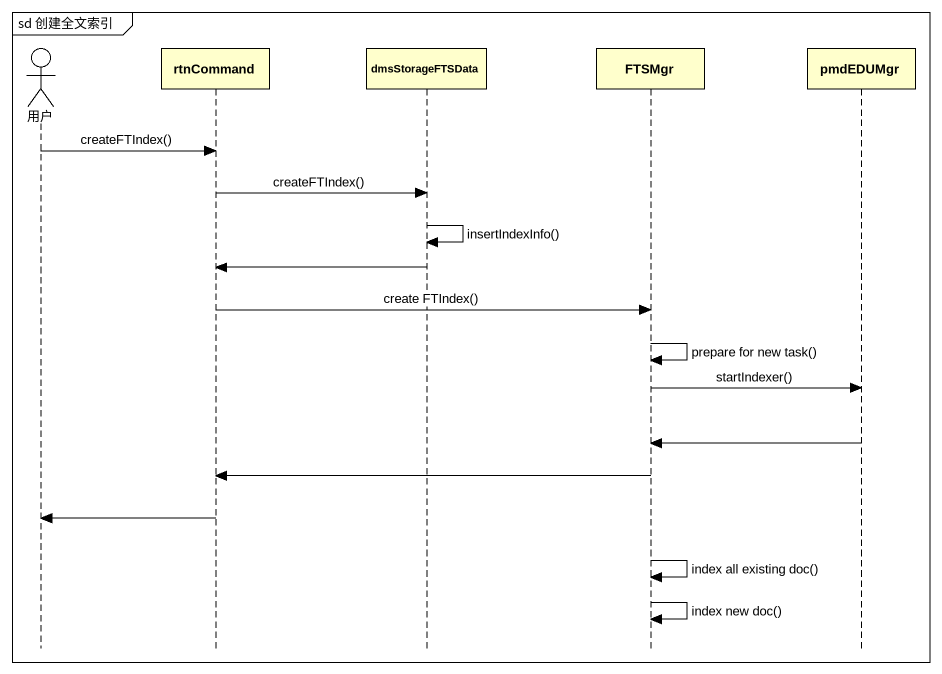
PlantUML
@startuml
mainframe sd 创建全文索引
hide footbox
actor 用户
participant rtnCommand
participant dmsStorageFTSData
participant FTSMgr
participant pmdEDUMgr

用户 -> rtnCommand : createFTIndex()
rtnCommand -> dmsStorageFTSData : createFTIndex()
dmsStorageFTSData -> dmsStorageFTSData : insertIndexInfo()
dmsStorageFTSData -> rtnCommand
rtnCommand -> FTSMgr : create FTIndex()
FTSMgr -> FTSMgr : prepare for new task()
FTSMgr -> pmdEDUMgr : startIndexer()
pmdEDUMgr -> FTSMgr
FTSMgr -> rtnCommand
rtnCommand -> 用户
FTSMgr -> FTSMgr : index all existing doc()
FTSMgr -> FTSMgr : index new doc()
@enduml
